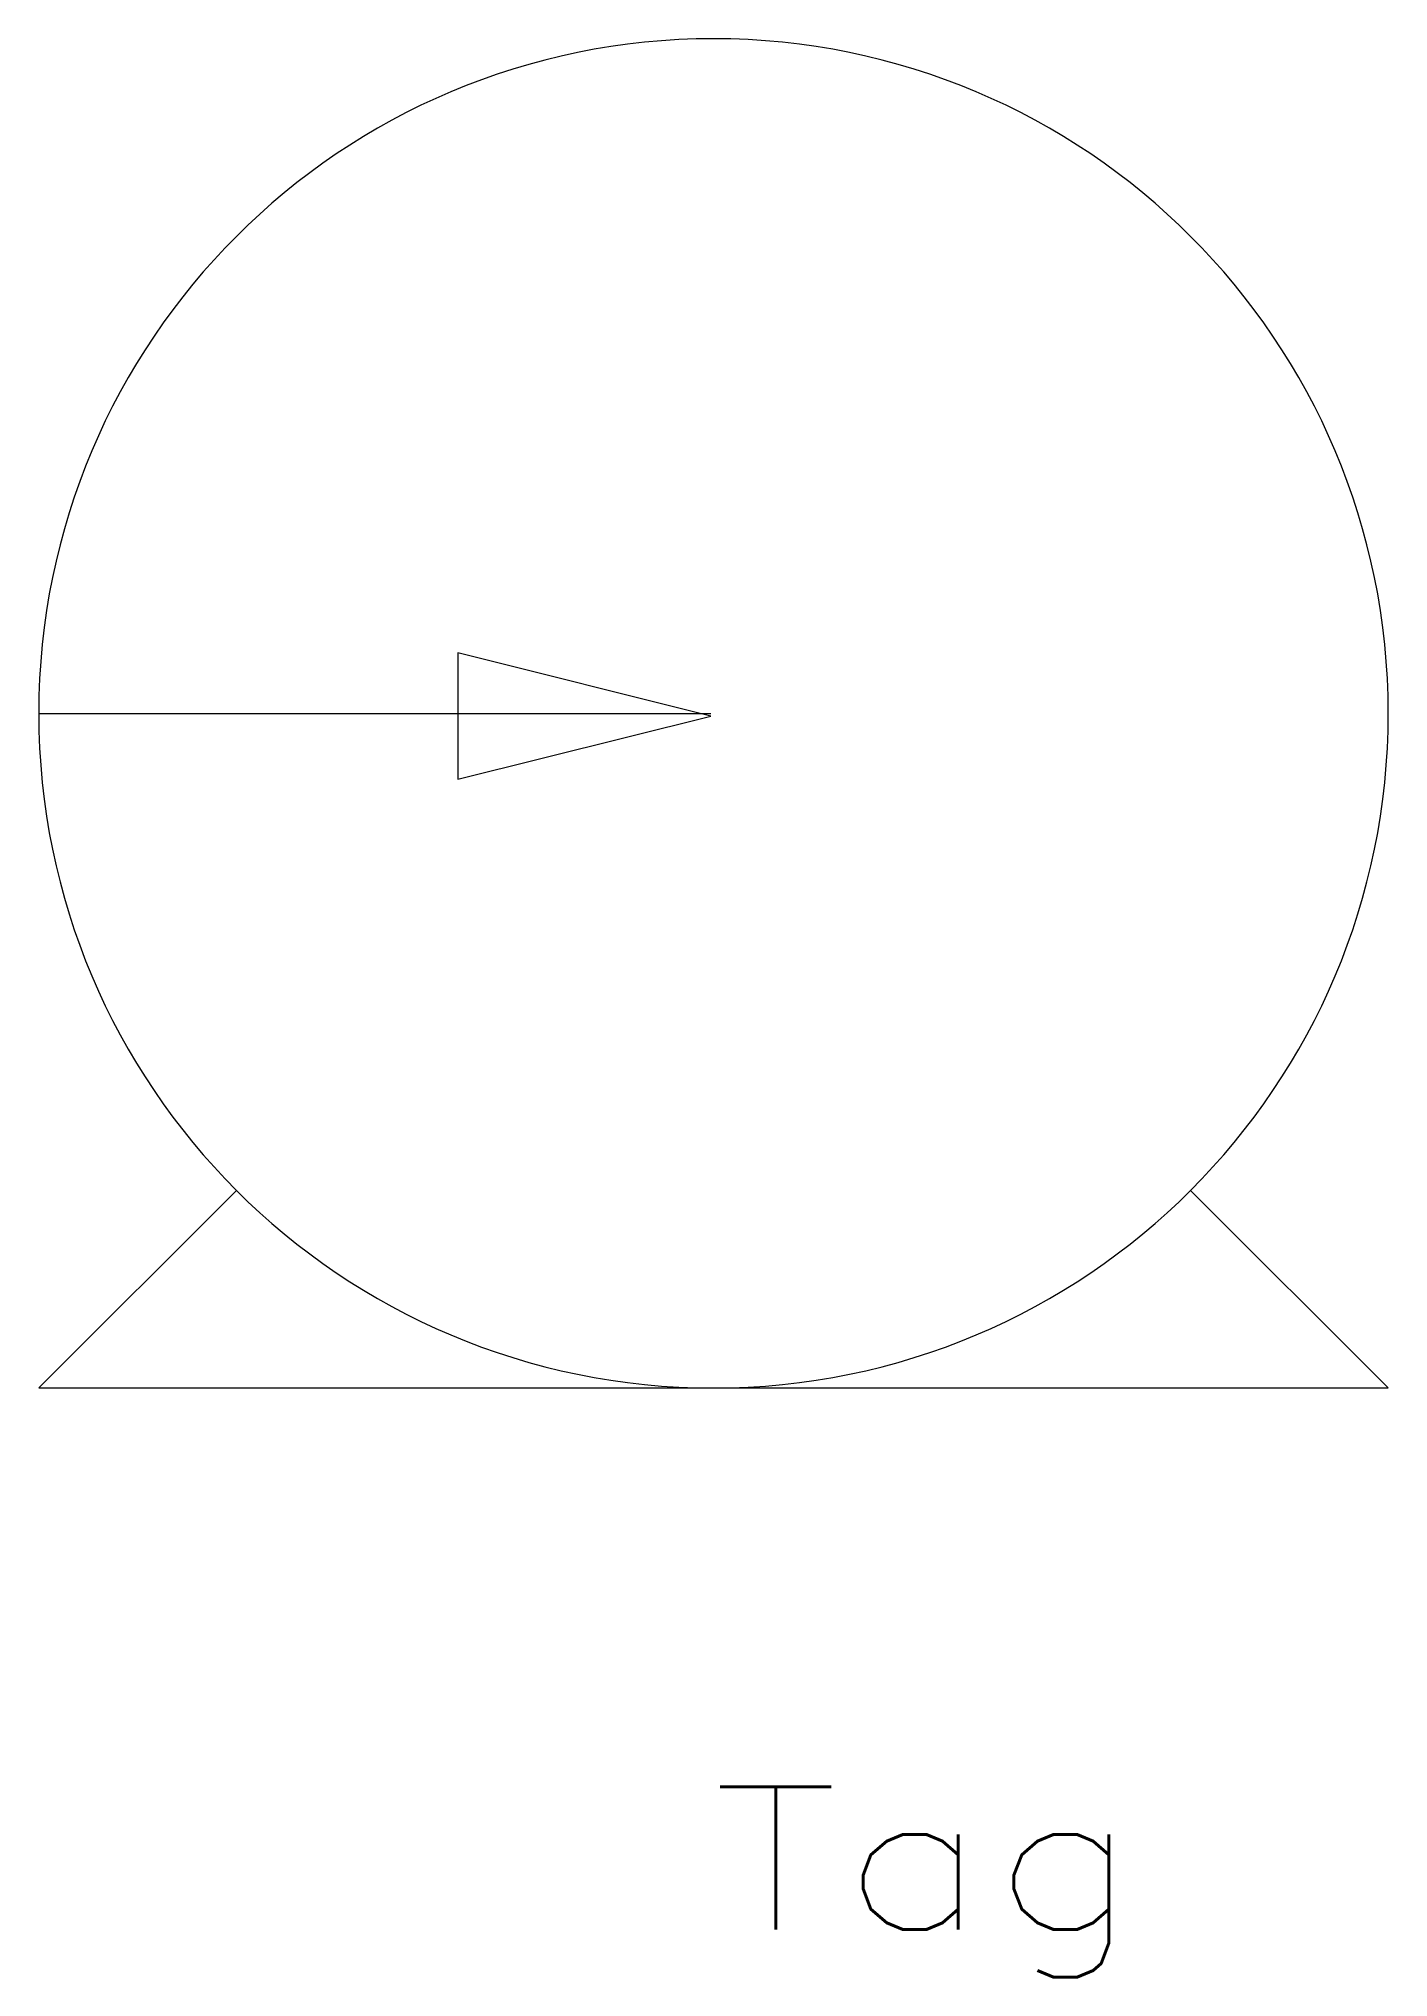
# Model space of a CAD drawing. Header units: inches. Extents: x -6 to 6, y -11.2 to 6.
import ezdxf
from ezdxf.enums import TextEntityAlignment as Align

# ---------------------------------------------------------------- set-up
doc = ezdxf.new("R2010")
doc.units = ezdxf.units.IN
doc.header["$MEASUREMENT"] = 0
doc.layers.get('0').update_dxf_attribs({"lineweight": 0})
doc.layers.add('PROCESS_LINES_1', color=7, linetype='Continuous', lineweight=0)
doc.layers.add('SCD_DRAW', color=11, linetype='Continuous', lineweight=0, true_color=0xff7f7f)
doc.styles.add('STANDARD1', font='TXT.SHX')

msp = doc.modelspace()

# ---------------------------------------------------------------- linework, layer by layer
at = {"layer": 'PROCESS_LINES_1', "color": 7, "linetype": 'Continuous'}
for p, q in [((-0.025, -0.024), (-2.275, 0.539)), ((-2.275, 0.539), (-2.275, -0.586)), ((-0.025, -0.003), (-5.999, -0.003)), ((-2.275, -0.586), (-0.025, -0.024))]:
    msp.add_line(p, q, dxfattribs=at)
at = {"layer": 'SCD_DRAW', "color": 7, "linetype": 'Continuous'}
for p, q in [((-4.243, -4.243), (-6, -6)), ((6, -6), (4.243, -4.243)), ((-6, -6), (6, -6))]:
    msp.add_line(p, q, dxfattribs=at)
for start, end in [(0, 180), (180, 360)]:
    msp.add_arc((0, 0), 6, start, end, dxfattribs=at)

# ---------------------------------------------------------------- texts
at = {"color": 7, "linetype": 'Continuous', "style": 'STANDARD1', "width": 1.166667}
msp.add_text('Tag', height=1.27, dxfattribs=at).set_placement((-0.011, -10.817), (3.799, -10.817), align=Align.FIT)

doc.saveas('drawing.dxf')
